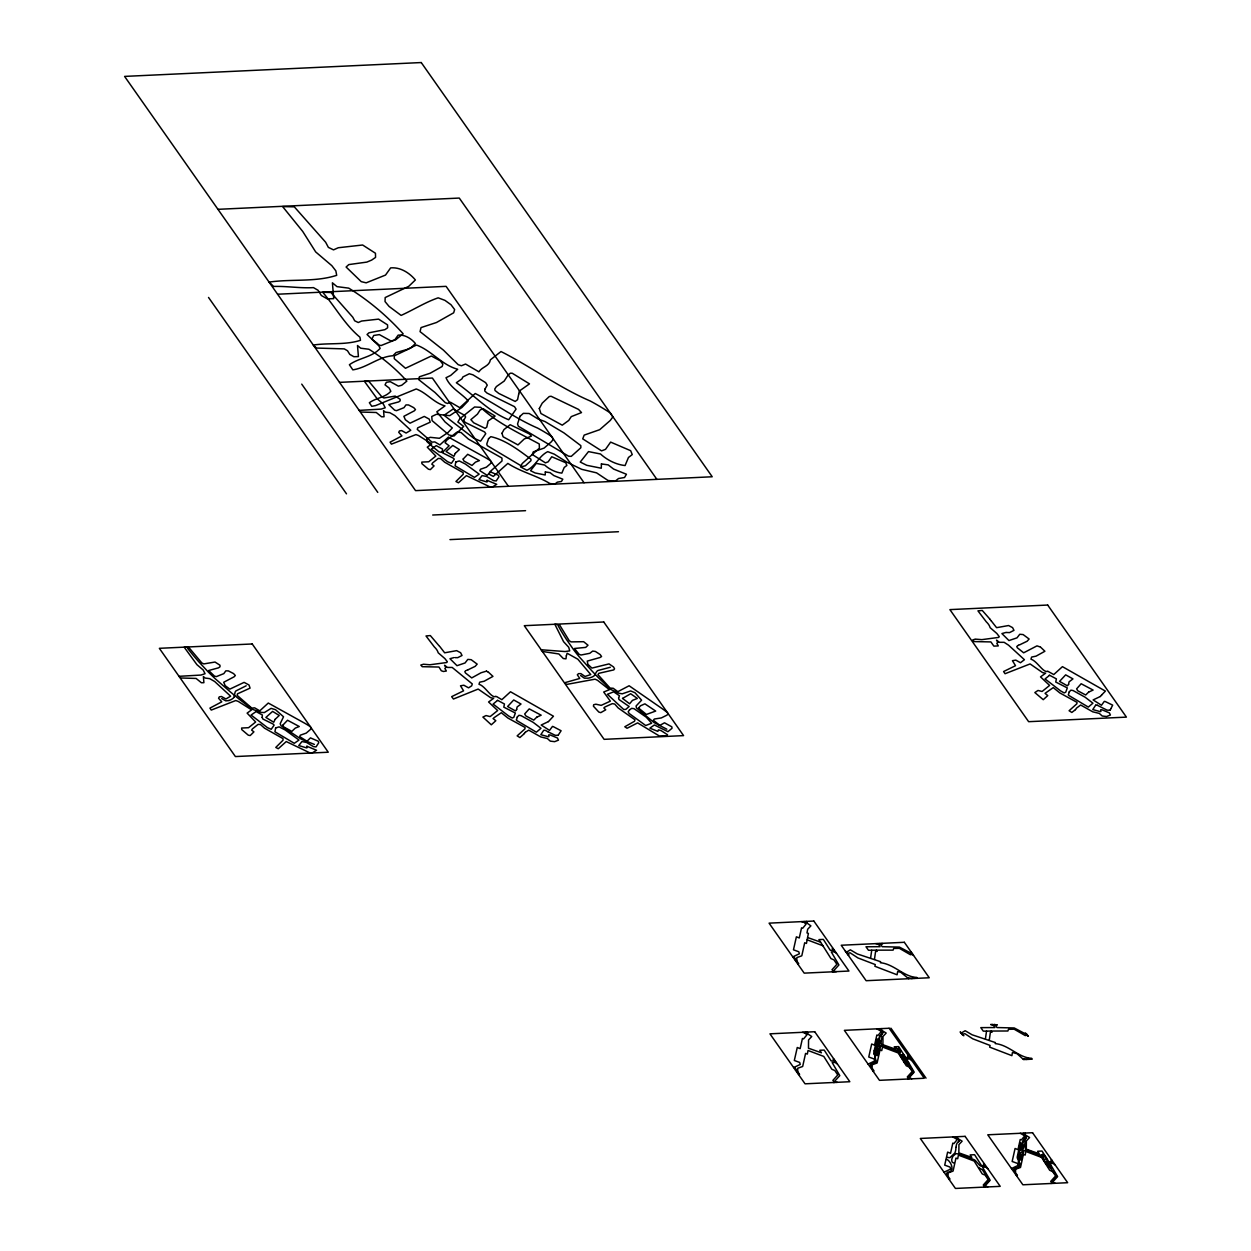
<?xml version="1.0" encoding="UTF-8"?>
<svg xmlns="http://www.w3.org/2000/svg" width="1251" height="1251" viewBox="0 0 1251 1251"><rect width="100%" height="100%" fill="white"/><g stroke="black" fill="none" stroke-linecap="round" stroke-linejoin="round"><path stroke-width="1.5" d="M870.618 1065.399C871.087 1068.448 869.883 1063.084 872.541 1063.694A31.603 17.342 24.6 0 0 873.12 1063.475L875.465 1062.443A3.018 1.658 24.6 0 0 875.841 1061.818L875.856 1061.552A15.763 8.648 24.6 0 0 875.747 1060.723L875.215 1057.173A12.432 6.818 24.6 0 0 874.84 1055.641L874.214 1054.077M797.606 963.786L798.748 963.723L796.84 961.003L796.871 957.578L801.797 955.811L804.69 942.769L806.457 943.426L808.396 933.402L806.989 932.933L807.677 929.243L810.883 925.865L804.846 921.471M798.482 1074.453L799.624 1074.406L797.7 1071.685L797.747 1068.26L802.673 1066.477L805.566 1053.436L807.333 1054.093L808.037 1050.48L823.768 1056.423L831.868 1069.277L834.824 1070.543L837.763 1074.984L832.869 1080.411L834.198 1081.802M1048.025 1163.508L1048.901 1164.931A17.154 9.414 24.6 0 1 1050.418 1167.355L1051.544 1168.199A3.237 1.783 24.6 0 0 1051.997 1167.84M955.967 1147.276L955.827 1149.09A61.737 33.902 24.6 0 1 955.701 1150.232L955.138 1152.359A14.809 8.132 24.6 0 1 954.622 1153.234L949.931 1157.675L946.898 1157.378M876.576 1049.714L878.296 1049.261M874.465 959.423L875.575 951.448L877.248 951.385L876.388 950.166L868.475 950.275L866.005 946.772L880.11 946.679L877.983 943.52L878.468 944.224L875.888 943.629M989.26 1040.285L990.385 1032.31L992.043 1032.247L991.199 1031.043L983.286 1031.152L980.815 1027.634L994.92 1027.556L992.778 1024.397L993.278 1025.085L990.698 1024.491L997.297 1024.897L995.217 1025.007M870.602 957.985L871.728 950.244M985.413 1038.846L986.539 1031.105M1019.878 1144.493L1020.363 1143.148M1110.872 708.66L1112.671 705.142L1105.04 701.436M1021.989 1145.681L1021.598 1149.904A1.861 1.016 24.6 0 0 1022.583 1150.811M878.39 1041.004L879.281 1037.095A17.201 9.445 24.6 0 1 880.047 1035.687M878.327 1041.317L877.67 1044.976M1019.784 1144.993L1017.329 1156.55A7.787 4.269 24.6 0 0 1017.485 1158.551M874.168 1050.746L875.262 1046.086A49.899 27.397 24.6 0 0 875.481 1044.96L875.622 1044.069A30.008 16.482 24.6 0 1 875.888 1042.943L876.122 1042.052A12.823 7.037 24.6 0 0 876.216 1041.395L876.341 1040.034A4.926 2.705 24.6 0 1 876.904 1039.268L878.374 1039.221L878.655 1040.957A33.058 18.139 24.6 0 1 878.483 1041.895L878.39 1042.302A44.426 24.395 24.6 0 0 878.202 1043.381L879.046 1046.352M1019.284 1156.581L1018.674 1159.036A13.761 7.553 24.6 0 0 1019.409 1162.242L1019.487 1162.429A6.74 3.69 24.6 0 1 1019.846 1164.071L1019.753 1164.368A14.652 8.053 24.6 0 0 1019.706 1165.76A4.848 2.658 24.6 0 1 1019.706 1166.573L1015.499 1168.825A17.764 9.758 24.6 0 0 1015.03 1169.028L1014.905 1169.091A2.799 1.532 24.6 0 0 1014.436 1169.513M877.577 1045.398L876.435 1045.852M1022.004 1157.003L1021.629 1158.535A46.756 25.677 24.6 0 0 1021.41 1159.568L1019.612 1160.193L1019.174 1158.489A42.815 23.503 24.6 0 1 1019.846 1156.331M1019.346 1156.331L1019.424 1156.127A33.23 18.249 24.6 0 1 1019.581 1155.627L1019.69 1155.361A7.021 3.847 24.6 0 0 1019.252 1153.375M1025.945 1137.315L1025.914 1137.378A10.055 5.52 24.6 0 1 1025.163 1138.519L1025.116 1138.582A21.236 11.666 24.6 0 0 1023.756 1140.631L1023.553 1141.037A30.259 16.607 24.6 0 0 1023.412 1141.397L1023.146 1142.21A14.214 7.803 24.6 0 0 1023.037 1142.695L1022.99 1143.039A15.356 8.429 24.6 0 1 1022.911 1143.43L1022.348 1146.62A16.326 8.96 24.6 0 0 1022.317 1146.979L1022.317 1147.167A1.861 1.016 24.6 0 0 1023.302 1148.215M1024.991 1137.456L1025.101 1137.206A7.49 4.113 24.6 0 0 1025.382 1136.111M1019.862 1156.331L1019.909 1156.221A9.695 5.332 24.6 0 0 1020.128 1155.549A12.698 6.974 24.6 0 0 1020.159 1154.407L1020.081 1153.047A2.486 1.36 24.6 0 1 1020.284 1152.687L1020.425 1152.593A3.956 2.174 24.6 0 1 1021.707 1152.187M1110.841 708.723L1110.247 709.896M1022.567 1155.205L1024.1 1150.592L1027.134 1150.717A31.963 17.545 24.6 0 0 1029.432 1151.499L1031.356 1152.108A38.468 21.126 24.6 0 1 1033.263 1152.734L1040.66 1155.689A9.883 5.426 24.6 0 1 1042.13 1157.269M558.306 735.009L561.105 730.756L553.036 726.503M524.357 733.586L519.9 737.558L517.148 735.869L524.92 728.895L525.045 727.441L507.922 718.058L501.323 712.726L493.801 717.871M547.829 731.71L555.131 735.275L558.087 735.338M881.111 1034.968L880.485 1035.937A19.015 10.446 24.6 0 0 880.094 1036.735L879.828 1037.47A15.215 8.35 24.6 0 0 879.672 1038.174L879.625 1038.439A19.046 10.461 24.6 0 1 879.531 1038.877L879.031 1041.614A13.495 7.412 24.6 0 1 878.921 1042.239L879.719 1043.522M881.455 1034.452L882.424 1033.045A10.274 5.645 24.6 0 0 882.596 1032.794L881.986 1031.496A7.991 4.378 24.6 0 1 880.516 1030.042L879.656 1029.151L880.548 1030.042A5.723 3.143 24.6 0 0 881.017 1030.621A13.98 7.678 24.6 0 0 881.486 1031.043L882.674 1032.247A1.611 0.891 24.6 0 1 882.878 1032.826L881.423 1034.984A4.003 2.205 24.6 0 0 881.423 1035.719L881.72 1036.641A6.724 3.69 24.6 0 1 881.877 1037.579L881.846 1037.97A26.427 14.512 24.6 0 1 881.642 1038.909L881.095 1041.16A41.658 22.878 24.6 0 0 880.985 1041.723L881.455 1044.241A3.581 1.97 24.6 0 0 882.799 1045.476L888.382 1047.744A27.381 15.028 24.6 0 0 890.462 1048.494L890.915 1048.619A18.874 10.368 24.6 0 0 892.119 1049.026L895.622 1050.293A4.988 2.737 24.6 0 1 897.045 1051.137L897.655 1051.638A7.537 4.144 24.6 0 1 899.109 1053.326L902.675 1058.002A1.595 0.876 24.6 0 1 903.081 1058.283L903.597 1058.878A4.332 2.377 24.6 0 1 904.066 1060.316L903.973 1061.114A4.081 2.236 24.6 0 0 904.113 1061.708L904.207 1061.927A5.598 3.081 24.6 0 0 904.817 1062.881L906.959 1063.929L905.833 1061.536A21.892 12.025 24.6 0 0 905.396 1060.832L904.692 1060.004M880.063 1035.687L881.611 1033.717A12.745 7.006 24.6 0 1 882.096 1033.138A13.167 7.225 24.6 0 0 882.424 1032.81L881.345 1030.98A6.224 3.409 24.6 0 1 880.688 1030.308L879.656 1029.151M1075.5 709.614L1076.282 708.457A13.276 7.287 24.6 0 1 1076.517 708.113L1080.661 705.001L1092.764 711.835L1099.316 713.414L1102.24 716.025L1106.588 716.526L1110.403 715.025L1109.387 712.882L1102.115 709.833L1100.708 709.724L1100.896 711.506L1100.004 711.553L1092.78 709.583L1095.688 705.126M909.211 1076.126L910.837 1074.687A29.586 16.247 24.6 0 0 911.385 1074.124L911.588 1073.89A28.163 15.465 24.6 0 1 912.135 1073.311L912.245 1073.202A25.614 14.058 24.6 0 0 912.589 1072.858L912.87 1072.482A3.941 2.158 24.6 0 0 912.792 1070.872L911.088 1068.714M525.248 732.335L524.654 733.117A13.245 7.271 24.6 0 0 524.388 733.493M548.47 721.561L553.458 716.213L510.502 691.772L501.839 699.684L497.116 696.87M1100.411 696.447L1101.756 694.868M912.542 1072.639L909.461 1075.891M1055.938 1177.097L1052.607 1180.6M903.253 1054.312C908.054 1059.8 900.704 1054.421 904.582 1057.767C904.692 1059.425 900.095 1051.997 900.095 1055.344A12.103 6.646 24.6 0 0 900.767 1056.391L901.658 1057.392A1.83 1.001 24.6 0 0 902.127 1057.705A1.658 0.907 24.6 0 0 903.034 1058.002L906.897 1058.111A2.987 1.642 24.6 0 0 908.195 1058.237L909.414 1058.018L905.849 1058.69A4.895 2.69 24.6 0 0 905.208 1059.003A16.122 8.851 24.6 0 0 904.145 1059.957L903.816 1060.598A3.002 1.642 24.6 0 0 903.863 1061.239L904.129 1061.802A15.356 8.429 24.6 0 0 904.708 1062.709L905.568 1063.616A1.783 0.97 24.6 0 0 906.115 1063.929L906.975 1064.288A1.923 1.063 24.6 0 1 907.491 1064.57L908.758 1065.836A36.779 20.188 24.6 0 1 909.305 1066.509L912.026 1070.043M1110.028 710.224L1107.072 710.146L1097.878 705.548A14.496 7.959 24.6 0 0 1097.315 705.251L1097.315 705.251M465.872 670.599L464.84 671.615L465.388 672.897L471.721 677.917L481.056 672.757L486.514 671.13M910.149 1075.36L909.915 1075.579A16.826 9.242 24.6 0 1 909.289 1076.11L909.008 1076.329M552.489 726.393L549.533 730.381L541.167 725.033L548.438 721.608M1104.336 701.358L1101.474 705.251L1093.108 699.919L1100.38 696.479M525.264 732.32L528.72 730.131L540.823 736.948L547.375 738.528L550.299 741.139L554.646 741.655L558.462 740.154L557.446 737.996L550.174 734.962L548.767 734.853L548.954 736.636L548.063 736.667L540.839 734.697L543.747 730.24L545.373 730.365A14.48 7.959 24.6 0 1 545.936 730.662L547.797 731.694M1052.404 1180.788L1053.061 1182.977M1022.317 1155.455L1022.395 1155.392A45.333 24.895 24.6 0 1 1022.004 1157.003M1075.469 709.661L1071.841 712.445L1069.089 710.74L1076.861 703.781L1076.986 702.327L1059.863 692.945L1053.264 687.597L1045.054 693.351L1047.759 695.603L1043.24 699.684L1034.843 692.569L1038.002 690.458L1042.099 691.475L1049.605 685.423L1040.519 676.869L1045.586 673.226L1042.583 672.585L1030.105 663.937L1005.053 673.726L1003.599 671.537L1015.515 665.688L1012.434 660.684L1015.812 660.121L1020.488 662.733L1024.413 659.715L1008.541 645.172L1004.146 642.326L999.424 642.31L996.5 640.137L997.985 642.201L996.812 643.295L998.298 645.907L993.873 646.126L990.901 641.919L974.201 641.591L972.731 639.933L974.685 639.324M1101.771 694.852L1105.399 691.099L1062.443 666.658L1053.78 674.555L1047.634 671.177A20.391 11.196 24.6 0 0 1047.368 671.459C1043.006 672.616 1036.97 660.919 1030.949 659.168L1031.622 657.056L1036.063 656.149L1044.898 651.255L1040.207 646.798M1049.386 675.462L1045.054 678.949L1060.473 690.802L1064.132 692.913L1065.743 692.194L1067.306 687.909L1055.75 682.03L1056.391 678.886L1049.354 675.102M1014.968 1168.575L1015.327 1168.403A15.888 8.726 24.6 0 1 1015.812 1168.199L1017.11 1167.699A31.338 17.201 24.6 0 0 1017.876 1167.371A7.803 4.285 24.6 0 0 1018.971 1166.745M466.576 670.364L466.607 670.348A11.04 6.067 24.6 0 1 467.045 670.145L467.952 669.801M1018.517 645.235L1018.549 645.219A11.024 6.052 24.6 0 1 1018.986 645.031L1019.893 644.687M847.13 953.669L850.023 952.762L857.951 957.953L875.293 964.584L874.871 966.272L897.092 974.795L897.639 971.605L900.626 972.168L908.726 978.72M961.941 1034.53L964.818 1033.623L972.762 1038.815L990.088 1045.445L989.666 1047.134L1011.903 1055.656L1012.434 1052.466L1017.126 1053.749L1023.537 1059.581L1032.247 1059.175L1031.606 1058.283C1018.799 1057.893 1008.791 1044.804 995.186 1043.6L995.389 1042.568L972.105 1034.796L965.162 1030.715L961.034 1033.232M454.035 657.573L449.953 658.698L457.006 665.688L465.059 662.967L467.811 659.386L471.189 659.699L477.178 664.125L475.177 666.345L468.155 669.738M1005.976 632.459L1001.895 633.569L1008.947 640.559L1017 637.854L1019.753 634.273L1023.115 634.57L1029.12 639.011L1027.118 641.231L1020.316 644.515M792.759 956.874L799.342 953.794L798.826 951.776L793.462 949.822L796.387 936.827L799.28 937.953L801.563 927.82L802.657 928.258L806.035 924.208L803.22 921.549M793.634 1067.556L800.218 1064.476L799.702 1062.443L794.322 1060.488L797.262 1047.494L800.155 1048.635L802.423 1038.486L803.533 1038.924L806.911 1034.874L804.096 1032.231M874.246 1063.022L875.778 1061.864L875.465 1059.863A15.231 8.366 24.6 0 1 875.278 1058.612L875.247 1057.924M873.714 1063.225L872.103 1063.866A6.255 3.425 24.6 0 0 870.258 1065.226M246.181 685.783L235.907 690.927A14.652 8.053 24.6 0 0 235.094 692.225L234.187 696.541A12.76 7.006 24.6 0 1 233.749 697.417M229.183 700.513L225.805 700.873L221.708 698.59M1018.267 645.328L1016.782 646.501L1017.329 647.783L1023.662 652.803L1036.97 645.876L1039.581 646.751M912.01 954.372L910.415 954.716L899.375 948.336L893.683 948.461L893.089 950.135L876.404 950.166M1026.805 1035.234L1025.226 1035.578L1014.17 1029.198L1008.478 1029.323L1007.884 1030.996L991.199 1031.043M846.223 952.371L850.352 949.837L857.295 953.934L880.595 961.706L880.376 962.738C893.98 963.942 903.988 977.031 916.811 977.422L917.436 978.313M610.3 667.268L597.9 670.52A14.652 8.053 24.6 0 0 596.664 671.584L594.491 675.352A12.76 7.006 24.6 0 1 593.787 676.087A24.473 13.433 24.6 0 1 587.97 678.183L584.326 678.136L580.589 675.524M911.275 953.309L899.422 947.101L882.205 946.694L879.922 943.442M1026.07 1034.186L1014.233 1027.962L997 1027.556L994.717 1024.303M1020.441 1143.133L1021.864 1143.68M985.444 1166.354L980.878 1166.057A2.955 1.626 24.6 0 1 979.799 1165.541L975.389 1160.553A4.019 2.205 24.6 0 0 974.357 1159.802L970.323 1158.16A51.197 28.101 24.6 0 1 968.337 1157.456L962.644 1155.283A40.814 22.409 24.6 0 0 960.831 1154.61M488.14 671.912L492.957 676.384L484.121 681.263L479.68 682.17L479.008 684.297C485.06 685.845 491.111 698.058 495.427 696.572A20.407 11.196 24.6 0 1 495.693 696.307L496.491 696.588M217.955 209.324L459.273 198.065L656.884 479.352M277.597 294.22L446.091 286.354L584.045 482.745M339.521 382.368L432.377 378.037L508.422 486.279M432.69 515.021L525.561 510.674M449.969 539.603L618.463 531.722M803.752 922.3L801.594 921.627M805.378 922.237L807.004 922.159L806.473 921.393M833.338 971.136L832.009 969.744L836.888 964.302L833.948 959.877L830.992 958.61L822.892 945.756L807.161 939.798M880.407 944.13L882.487 944.036L882.002 943.332M833.135 948.524L832.259 948.555L834.292 950.166L830.273 950.291L823.346 939.392L818.905 939.61L822.892 945.756M845.316 951.073L847.177 952.324M835.371 951.698L831.274 951.902L838.905 964.959L834.026 970.354L834.667 971.073M836.528 953.356L834.495 951.745M848.037 954.951L848.991 954.904L848.084 953.622M911.275 952.183L910.493 952.214L912.182 953.45M794.682 959.595L795.808 959.548L793.9 956.827M912.651 954.138L911.87 954.169L913.543 955.404M795.699 961.065L796.84 961.003M908.101 977.829L912.167 978.563M804.628 1032.982L802.47 1032.294M805.722 1032.153L807.88 1032.826L807.348 1032.075M1026.977 1034.311L1025.304 1033.076L1028.353 1036.266L1026.68 1035.03L1027.462 1034.999M834.01 1059.19L833.119 1059.237L835.168 1060.848L831.149 1060.957L824.221 1050.074L819.78 1050.277L821.422 1052.81L808.474 1048.213L808.553 1039.909L811.758 1036.532L806.254 1032.904M908.445 1055.719L907.554 1055.75L908.711 1057.392L905.568 1057.486L898.656 1046.587L894.215 1046.806L895.857 1049.323L882.909 1044.726L882.987 1036.438L886.177 1033.06L881.251 1030.026L881.783 1028.603M836.247 1062.38L832.15 1062.568L839.781 1075.625L834.886 1081.02L835.527 1081.74M837.404 1064.022L835.371 1062.412M911.838 1060.551L909.79 1058.94L906.568 1059.097L914.215 1072.154L909.321 1077.549L911.791 1078.831M868.069 1064.085L874.652 1061.004L874.121 1058.972L868.757 1057.017L871.681 1044.022L874.59 1045.148L876.857 1035.015L877.967 1035.453L881.345 1031.403L876.888 1028.822M1022.896 1058.69L1026.962 1059.425M795.542 1070.277L796.684 1070.215L794.776 1067.51M796.574 1071.732L797.7 1071.685M872.917 1070.981L874.042 1070.919L872.135 1068.198L872.182 1064.773L877.107 1063.006L880 1049.964L881.752 1050.621L882.455 1047.009L898.202 1052.951L906.303 1065.805L909.258 1067.072L912.198 1071.513L907.303 1076.939L908.633 1078.331L907.726 1079.019M1051.841 1160.177L1050.949 1160.209L1052.107 1161.851L1048.963 1161.944L1042.036 1151.045L1037.611 1151.264L1039.237 1153.782L1026.305 1149.184L1026.383 1140.896L1029.573 1137.519L1024.647 1134.485L1025.179 1133.062M984.381 1163.821L983.505 1163.868L984.646 1165.51L981.519 1165.604L974.592 1154.704L970.15 1154.908L971.792 1157.441L958.845 1152.843L958.938 1144.556L962.128 1141.178L957.203 1138.144L957.734 1136.706M1055.234 1165.009L1053.186 1163.399L1049.964 1163.555L1057.611 1176.612L1052.716 1182.007L1055.187 1183.29M987.79 1168.669L985.741 1167.058L982.52 1167.199L990.167 1180.272L985.272 1185.667L987.743 1186.949M1011.465 1168.543L1018.048 1165.463L1017.516 1163.43L1012.153 1161.475L1015.077 1148.481L1017.986 1149.606L1020.253 1139.473L1021.363 1139.911L1024.741 1135.861L1020.284 1133.281M944.02 1172.187L950.604 1169.106L950.072 1167.089L944.708 1165.134L947.632 1152.124L950.541 1153.266L952.809 1143.117L953.903 1143.57L957.296 1139.505L952.84 1136.94M1016.312 1175.44L1017.438 1175.377L1015.531 1172.672L1015.577 1169.232L1020.503 1167.464L1023.396 1154.423L1025.148 1155.08L1025.851 1151.467L1041.598 1157.41L1049.683 1170.264L1052.654 1171.53L1055.594 1175.971L1050.699 1181.397L1052.028 1182.789L1051.121 1183.477M948.868 1179.099L949.994 1179.036L948.086 1176.315L948.133 1172.891L953.059 1171.108L955.952 1158.082L957.703 1158.739L958.407 1155.111L974.154 1161.053L982.238 1173.923L985.209 1175.174L988.149 1179.615L983.255 1185.041L984.584 1186.448L983.661 1187.136M895.216 1047.806C900.548 1048.76 900.892 1056.204 895.716 1050.449A2.877 1.579 24.6 0 0 894.84 1049.933L892.807 1049.292A26.271 14.418 24.6 0 1 890.775 1048.619L889.977 1048.322M1045.68 1162.179A1.658 0.907 24.6 0 0 1046.446 1162.398L1046.899 1162.445A12.354 6.787 24.6 0 0 1047.681 1162.398L1048.041 1162.367A14.59 8.006 24.6 0 1 1052.482 1162.664L1053.139 1162.804M1052.998 1162.804L1049.949 1162.804A5.317 2.924 24.6 0 0 1048.963 1162.945M455.161 657.635L457.694 657.666A14.465 7.944 24.6 0 1 458.022 657.51L462.026 655.477L460.634 652.741L456.646 650.645L444.652 652.803L439.711 646.407M1006.273 632.474L1009.573 632.599A14.465 7.944 24.6 0 1 1009.964 632.396L1013.967 630.348L1012.575 627.611L1008.587 625.531L996.594 627.674L991.496 621.2M899.203 1048.025L898.265 1048.416L898.937 1050.168A5.583 3.065 24.6 0 0 899.375 1050.856L900.126 1052.857L896.498 1051.075M422.744 664.453L420.789 665.063L422.259 666.705L438.96 667.033L441.29 670.739L443.401 671.49L446.357 671.021L444.871 668.425L446.044 667.33L444.558 665.251L447.483 667.424L452.205 667.455L472.268 683.922L471.69 685.829L468.546 687.847L463.871 685.235L460.493 685.798L463.574 690.818L451.658 696.651L453.441 699.012L478.163 689.066L490.642 697.698L493.645 698.339L488.578 701.983L497.663 710.537L490.157 716.588L486.06 715.572L482.886 717.073L491.299 724.798L495.818 720.732L493.035 718.527M1095.829 705.142L1097.252 705.22M978.751 1167.636L982.348 1169.779L988.947 1179.458A1.97 1.079 24.6 0 1 989.009 1180.021L988.947 1180.225A19.39 10.649 24.6 0 1 988.087 1181.272L985.569 1183.837A35.56 19.516 24.6 0 0 984.944 1184.556L984.615 1185.119A1.689 0.923 24.6 0 0 984.646 1185.62L985.413 1186.683M975.358 639.12L981.816 639.652L998.72 637.4L999.236 636.587L996.844 633.475L990.12 627.658A15.2 8.35 24.6 0 0 986.32 621.856L977.938 610.848L982.27 610.457L989.557 618.729M423.417 664.234L429.875 664.781L446.779 662.514L447.295 661.701L444.903 658.605L438.178 652.772A15.2 8.35 24.6 0 0 434.378 646.986L425.997 635.961L430.328 635.571L438.913 645.61A17.999 9.883 24.6 0 1 439.21 646.048L439.257 646.11M497.413 700.216L504.45 704L503.809 707.143L515.365 713.039L513.801 717.323L512.191 718.027L508.531 715.916L493.113 704.063L497.179 700.716A10.727 5.895 24.6 0 0 497.445 700.576M909.164 1063.538L905.63 1060.441L908.226 1065.289A57.953 31.807 24.6 0 0 910.071 1067.666L910.947 1068.761M314.345 744.408L300.991 739.028L281.1 725.768L280.161 723.75L283.524 716.776L275.501 709.692L271.107 708.363L264.336 712.57L261.146 712.398L252.546 709.333L239.144 699.153A497.835 273.328 24.6 0 1 230.731 692.241L215.078 678.589A171.043 93.903 24.6 0 1 208.166 671.865L198.862 661.873A281.068 154.311 24.6 0 1 187.681 648.44M890.462 1048.494L890.775 1048.604A34.512 18.953 24.6 0 1 892.041 1049.042L892.651 1049.261A17.389 9.555 24.6 0 0 893.965 1049.698L896.529 1050.715M960.831 1154.61L956.749 1153.672A4.378 2.408 24.6 0 0 955.795 1153.766L953.121 1156.065A37.014 20.313 24.6 0 0 951.667 1159.912L952.027 1161.804A1.986 1.079 24.6 0 0 952.652 1162.429L954.325 1163.242M807.599 937.531L820.547 942.128M890.54 1048.479L887.85 1047.54A26.224 14.402 24.6 0 0 885.958 1046.821L881.251 1045.789A3.19 1.751 24.6 0 0 880.516 1046.086L879.844 1047.494A35.45 19.469 24.6 0 1 879.578 1048.619L879.437 1049.042A31.51 17.295 24.6 0 0 879.172 1050.121L879.093 1050.559A39.594 21.736 24.6 0 1 878.827 1051.7L878.702 1052.138A24.16 13.261 24.6 0 0 878.468 1053.201L878.343 1054.03A8.382 4.597 24.6 0 1 877.983 1054.874L876.748 1055.547L875.997 1054.155A9.101 5.004 24.6 0 1 876.044 1053.186L876.341 1052.2A45.818 25.161 24.6 0 0 876.591 1051.356L876.763 1050.684A43.973 24.144 24.6 0 0 876.92 1050.011A18.796 10.321 24.6 0 0 876.998 1049.323L877.029 1048.776A15.747 8.648 24.6 0 1 877.232 1047.65L877.874 1045.257L876.888 1043.991M890.165 1048.354L889.805 1048.213A31.963 17.545 24.6 0 0 888.319 1047.681L887.553 1047.431A33.339 18.312 24.6 0 1 885.645 1046.743L882.377 1045.867A3.753 2.064 24.6 0 0 880.626 1046.274L879.828 1047.978A34.293 18.828 24.6 0 1 879.594 1048.901L879.39 1049.589A42.425 23.284 24.6 0 0 879.125 1050.512L879.078 1050.746A34.277 18.828 24.6 0 1 878.765 1051.888L878.437 1052.748A10.321 5.661 24.6 0 0 878.311 1053.483C879.406 1057.189 873.761 1055.14 876.294 1052.67A9.57 5.254 24.6 0 0 876.482 1051.966L876.544 1051.262A27.459 15.075 24.6 0 1 876.654 1050.277L876.748 1049.808A38.89 21.345 24.6 0 0 876.935 1048.369L876.216 1047.15M666.83 729.192L654.054 722.562L636.493 707.957L636.055 706.017L641.591 700.185L634.976 692.726L630.645 690.943L622.247 693.82L618.901 693.257L610.551 689.332L599.073 678.37A497.835 273.328 24.6 0 1 592.004 671.005L579.072 656.619A171.043 93.903 24.6 0 1 573.552 649.629L566.406 639.386A281.068 154.311 24.6 0 1 558.181 625.797M487.64 671.865L486.53 671.146M909.586 1078.456L909.196 1078.143A2.049 1.126 24.6 0 1 908.57 1076.923L909.665 1078.518M957.515 1139.02L956.906 1138.535A14.418 7.913 24.6 0 1 955.889 1137.706L955.67 1137.472M1025.554 1135.924L1025.273 1135.689A5.176 2.846 24.6 0 1 1023.396 1133.453A4.097 2.252 24.6 0 0 1024.538 1135.314M1024.553 1135.314L1024.929 1135.673A2.111 1.157 24.6 0 1 1025.241 1136.064M1046.634 1158.317L1044.616 1156.018A8.21 4.519 24.6 0 1 1044.225 1155.314C1040.207 1150.904 1047.134 1160.787 1041.332 1157.003A9.555 5.239 24.6 0 1 1039.456 1155.955L1038.017 1154.767A4.472 2.455 24.6 0 0 1037.173 1154.079A3.972 2.189 24.6 0 0 1035.781 1153.313L1025.632 1149.513L1024.85 1145.994A10.368 5.692 24.6 0 0 1024.788 1144.946L1024.991 1140.631A4.003 2.205 24.6 0 1 1024.944 1139.958L1025.742 1138.66A14.355 7.881 24.6 0 1 1026.164 1138.207L1026.477 1136.612L1024.96 1135.11A3.55 1.955 24.6 0 1 1024.381 1134.657A4.472 2.455 24.6 0 1 1023.459 1133.453M1055.422 1174.501L1053.451 1172.124A57.953 31.822 24.6 0 1 1051.622 1169.763L1049.229 1165.995A21.892 12.01 24.6 0 0 1048.791 1165.291L1048.088 1164.478A2.846 1.564 24.6 0 0 1045.523 1163.649M989.619 618.792L990.855 620.48A18.03 9.899 24.6 0 1 991.152 620.918L991.199 620.996M1028.181 1058.44L1028.807 1059.331M961.988 1033.185L960.127 1031.934L963.802 1035.765L962.895 1034.483M913.371 977.578L914.012 978.47M890.9 1028.166L926.021 1078.159M836.497 971.636L834.886 971.699M834.026 971.746L832.415 971.824M837.357 1082.303L835.762 1082.381M834.886 1082.412L833.291 1082.49M301.726 384.135L377.771 492.378M208.526 297.441L346.496 493.848M1017.673 1158.567L1017.767 1158.739A5.223 2.877 24.6 0 1 1018.283 1159.99L1018.439 1162.351A28.757 15.794 24.6 0 0 1018.689 1163.711L1018.877 1164.4M946.647 1174.939L946.835 1173.172A6.787 3.737 24.6 0 1 947.507 1172.359C954.826 1171.687 951.808 1163.352 948.102 1160.209A3.612 1.986 24.6 0 0 946.475 1159.302M233.874 697.479A24.473 13.433 24.6 0 1 229.105 700.451M912.167 1070.012A4.848 2.658 24.6 0 1 912.823 1072.779M902.346 1059.159A2.674 1.47 24.6 0 1 904.754 1059.957M873.996 1054.014A18.968 10.415 24.6 0 1 874.214 1050.762M876.576 1049.714A16.451 9.038 24.6 0 1 876.435 1050.605L876.247 1051.34A22.283 12.229 24.6 0 1 875.935 1052.294L875.794 1052.638A24.864 13.652 24.6 0 0 875.528 1053.483L875.325 1054.343A29.508 16.2 24.6 0 0 875.168 1055.359L875.137 1055.891A25.286 13.886 24.6 0 0 875.231 1057.783M1045.648 1162.179A2.658 1.454 24.6 0 1 1044.491 1161.178M1044.382 1161.194A13.057 7.178 24.6 0 1 1043.099 1158.926A10.321 5.661 24.6 0 0 1042.161 1157.269M1047.838 1163.383A4.457 2.439 24.6 0 1 1048.979 1162.961M1025.867 1135.955A3.503 1.923 24.6 0 1 1025.898 1137.284M1022.114 1143.758A4.941 2.721 24.6 0 1 1022.051 1144.931M1018.846 1164.728A10.852 5.958 24.6 0 1 1019.174 1166.698M1014.154 1169.028A7.412 4.066 24.6 0 1 1014.983 1168.59M1014.201 1169.06A3.456 1.908 24.6 0 0 1013.998 1169.701L1014.045 1170.06A7.162 3.941 24.6 0 0 1014.921 1171.749A5.348 2.94 24.6 0 1 1014.342 1169.482M1019.753 1150.248A7.412 4.066 24.6 0 0 1021.176 1147.886L1022.161 1143.164A28.148 15.45 24.6 0 1 1023.193 1140.333A47.616 26.146 24.6 0 0 1024.991 1137.534M1055.563 1174.47A4.863 2.658 24.6 0 1 1056.219 1177.238M957.468 1139.067A5.004 2.752 24.6 0 1 959.376 1140.896M959.079 1140.943A9.07 4.973 24.6 0 1 958.078 1142.116M956.171 1147.339A23.644 12.979 24.6 0 1 957.703 1142.257M638.542 708.035L646.407 714.446L655.68 711.068L644.906 703.844L640.528 705.783L638.542 708.035M306.917 746.268L306.87 747.942L298.77 745.565L301.944 741.546L306.558 742.453L313.454 746.612L316.034 746.91L318.786 742.687L318.176 741.186L310.467 737.887L306.98 741.264L299.724 736.636L300.271 735.197L306.245 733.102L310.326 729.568L311.327 728.191L310.295 726.643A58.265 31.994 24.6 0 0 302.633 722.077L268.277 703.046L259.77 710.849L254.641 707.847L251.795 708.097L237.127 695.368L237.502 693.82L250.059 688.128L249.027 685.016L244.101 682.374L229.84 689.129L225.18 685.657L223.71 682.264L234.14 676.791L235.329 675.493L233.562 673.585L228.37 670.896L225.805 670.849L223.835 673.617L216.392 676.603L214.5 676.134L208.667 670.52L218.487 667.846L220.004 666.814L219.957 665.204L215.031 662.045L203.819 663.906L201.849 662.952L188.729 647.361L184.241 647.252L196.954 664.703L203.178 669.989L205.055 673.71L201.004 675.055L179.034 676.322L180.785 677.979L196.11 678.449L201.395 682.749L203.897 682.686L203.397 676.588L205.164 678.058L209.683 678.636L214.672 681.514L230.606 696.197L225.946 698.981L221.458 696.51L219.3 696.854L218.581 698.277L221.771 701.827L209.933 708.113L211.247 710.083L235.767 700.529L238.269 701.42L251.607 709.864L247.119 713.117L255.657 722.015L248.558 727.707L241.631 728.035L241.756 729.614L248.277 735.166L250.184 735.557L253.906 731.866L251.67 730.146L252.421 728.911L258.097 724.376L260.427 724.501L264.54 728.176L283.007 738.606L283.039 740.217L275.783 747.426L278.254 748.739L286.26 741.562L309.435 752.649L312.171 752.977L316.55 750.256L306.917 746.268M487.077 480.337L487.03 481.995L478.93 479.618L482.104 475.599L486.717 476.522L493.629 480.665L496.194 480.963L498.946 476.756L498.336 475.255L490.627 471.955L487.139 475.317L479.899 470.704L480.431 469.266L486.42 467.17L490.486 463.636L491.502 462.26L490.455 460.696A58.265 31.994 24.6 0 0 482.792 456.146L448.437 437.099L439.93 444.903L434.801 441.916L431.97 442.15L417.287 429.437L417.662 427.873L430.219 422.197L429.187 419.085L424.261 416.427L410 423.198L405.34 419.726L403.87 416.317L414.3 410.844L415.488 409.546L413.721 407.654L408.53 404.949L405.965 404.902L403.995 407.67L396.551 410.656L394.659 410.203L388.826 404.573L398.647 401.915L400.164 400.867L400.117 399.272L395.191 396.098L383.979 397.974L382.008 397.02L368.904 381.414L364.401 381.32L377.13 398.772L383.338 404.057L385.214 407.779L381.18 409.108L359.193 410.391L360.945 412.048L376.285 412.502L381.555 416.802L384.057 416.755L383.557 410.641L385.324 412.126L389.843 412.705L394.847 415.567L410.781 430.266L406.106 433.049L401.634 430.579L399.46 430.923L398.741 432.33L401.931 435.88L390.093 442.166L391.422 444.152L415.926 434.597L418.444 435.489L431.783 443.917L427.279 447.17L435.817 456.068L428.718 461.775L421.79 462.104L421.915 463.683L428.436 469.219L430.344 469.625L434.066 465.919L431.845 464.215L432.58 462.964L438.257 458.445L440.602 458.57L444.699 462.229L463.167 472.675L463.214 474.285L455.943 481.494L458.413 482.792L466.42 475.63L489.61 486.717L492.331 487.03L496.71 484.325L487.077 480.337M545.311 471.955L545.233 474.973L535.1 472.956L530.549 470.673L536.304 463.37L544.685 465.044C549.283 469.25 555.585 472.471 561.855 473.113L564.217 467.467L566.859 465.466L565.749 462.745L551.754 456.756L548.188 461.807L545.436 462.87L532.285 454.488L533.27 451.861L544.122 448.077L551.503 441.65L553.333 439.148L551.441 436.333A105.725 58.046 24.6 0 0 537.555 428.061C515.631 418.632 496.444 404.214 475.224 393.518L459.774 407.67L450.469 402.243L447.577 403.447L445.325 402.681L435.02 392.517L418.694 379.616L419.382 376.786L430.156 373.236L442.166 366.48L442.854 364.197L440.289 360.82L431.345 356.019L405.465 368.279L394.253 358.63L394.346 355.816L410.781 347.997L415.426 343.54C411.251 338.521 404.886 334.486 398.162 335.112L394.581 340.116L381.07 345.542L377.63 344.713L367.059 334.502L368.951 332.797L384.886 329.67L387.638 327.793L387.56 324.885L378.6 319.13L361.602 321.038L358.271 322.523L354.69 320.788L352.798 317.222L330.905 292.484L322.742 292.312C335.549 307.246 344.776 324.635 359.913 337.176L360.491 340.303C345.432 345.182 328.841 342.727 313.297 345.041L316.487 348.059L344.291 348.888L347.497 350.749L349.795 354.393L353.877 356.707L358.411 356.598L357.505 345.526L360.695 348.2L368.904 349.248C382.869 357.849 396.02 368.967 406.872 381.102L401.743 385.245L398.412 386.152L390.281 381.68L386.34 382.29L385.042 384.87L389.186 388.06L390.828 391.297C385.308 397.505 376.051 397.881 369.358 402.713L371.75 406.294L375.55 405.605L416.239 388.967C426.669 392.798 433.941 402.947 444.981 405.887L436.818 411.798L445.09 421.978L452.315 427.936L447.936 432.58L439.429 438.288L430.172 437.318L426.872 438.866L427.107 441.744L430.813 445.184L438.913 451.799L442.385 452.518L449.14 445.809L445.09 442.713L446.451 440.461L456.756 432.236L460.978 432.455L468.421 439.101L501.948 458.054L502.011 460.978L490.001 471.721L488.844 474.066L493.316 476.428L507.843 463.417C521.041 472.049 536.773 475.583 549.908 483.527L554.865 484.121L557.289 482.167L561.464 481.463L562.794 479.196L553.833 475.568L550.065 472.643L545.311 471.955M601.403 463.902L601.293 468.218L586.766 465.309L580.245 462.041L588.502 451.595L600.496 453.988C607.079 460.008 616.117 464.621 625.093 465.544L628.471 457.459L632.255 454.598L630.66 450.688L610.629 442.103L605.515 449.359L601.575 450.86L582.731 438.866L584.154 435.113L599.682 429.687L610.253 420.477L612.896 416.911L610.175 412.861A151.418 83.129 24.6 0 0 590.284 401.024C558.884 387.513 531.409 366.856 501.01 351.547L490.376 359.835C489.407 366.387 481.838 366.856 478.898 371.828L465.544 364.041L461.416 365.761L458.194 364.682L443.433 350.124L420.055 331.624L421.024 327.59L436.474 322.508L453.66 312.813L454.645 309.56L450.985 304.712L444.918 300.349L438.163 297.832C425.105 302.351 413.706 309.716 401.102 315.408L389.03 306.386L385.042 301.569L385.183 297.55L408.717 286.354L415.379 279.958C409.405 272.781 400.273 267.01 390.64 267.886L385.511 275.079L366.168 282.835L361.242 281.647L346.105 267.026L348.794 264.587L366.84 262.1L371.625 260.099L375.566 257.409L375.456 253.249L362.634 245.008L338.27 247.745L333.517 249.872L328.372 247.385L325.667 242.272L294.313 206.837L282.617 206.587L302.726 231.451L315.674 251.92L331.828 265.665L335.847 270.857L336.691 275.329C315.127 282.319 291.342 278.817 269.09 282.116L273.656 286.448C287.136 286.041 300.177 288.402 313.485 287.621L318.082 290.295L321.366 295.517L327.215 298.817L333.72 298.661L332.406 282.804L336.988 286.635L348.732 288.137C368.732 300.459 387.575 316.394 403.135 333.767L395.769 339.709L391 341.007L379.366 334.596L373.721 335.471L371.844 339.162L377.786 343.728L380.132 348.372C372.235 357.27 358.974 357.786 349.404 364.729L352.829 369.858C366.981 367.763 378.537 356.66 392.923 355.753L396.082 352.547L407.107 349.451L416.52 345.041C431.47 350.53 441.9 365.057 457.71 369.264L450.673 375.441L446.013 377.724C450.454 388.091 461.087 392.97 468.218 400.852L461.916 407.482L449.75 415.66L436.505 414.269L431.767 416.505L432.095 420.617L449.015 435.02L453.988 436.052L463.652 426.45L457.866 422.009L459.789 418.772L474.567 406.997L480.619 407.326C497.491 423.276 519.04 433.002 539.275 443.98L539.384 448.155L522.183 463.558L520.525 466.904L526.937 470.298C535.772 466.029 539.025 455.911 547.735 451.658L554.224 454.129L567.344 462.385L581.699 469.328L596.555 472.847L607.97 480.462L615.07 481.307L618.557 478.507L624.53 477.507L626.438 474.254L613.6 469.062L608.205 464.887L601.403 463.902M566.359 655.805L565.984 658.824L563.294 658.542L558.853 653.96L542.606 651.49L541.183 649.769L565.03 651.552L569.705 650.88L568.736 647.283L563.575 641.685L554.834 624.265L559.604 624.953L569.268 640.762L571.128 641.888L583.623 641.7L588.001 645.219L585.703 647.393L574.459 648.487L579.119 654.336L581.027 655.008L589.8 653.303L592.677 651.083L595.398 651.458L600.199 654.586L601.559 656.54L599.933 657.541L587.266 661.091L587.892 664.344L591.911 668.097L609.018 663.906L613.553 666.955L614.538 668.816L613.788 669.895L598.791 673.335L597.962 674.696L610.097 688.113L613.193 688.269L617.853 691.662L629.112 685.767L660.528 707.519A58.265 31.994 24.6 0 1 667.44 712.648L668.128 714.18L666.658 715.291L661.326 717.933L654.351 719.028L653.382 720.248L659.84 725.377L664.5 722.812L671.818 726.815L672.053 728.254L667.94 731.679L654.382 724.955L649.879 728.16L657.87 731.382L658.37 729.896L661.06 730.584L667.549 734.775L666.423 735.791L659.308 735.979L637.619 722.89L627.064 728.27L624.796 726.768L634.554 721.248L634.961 719.778L618.135 707.91L614.757 704.063L612.302 703.641L604.984 706.956L603.842 707.972L605.734 709.817L600.746 712.648L598.807 712.038L593.396 706.174L593.693 704.735L595.883 704.204L601.184 705.361L610.347 701.17L603.701 692.022L609.409 689.676L597.509 680.294L595.069 679.168L566.234 684.5L565.374 682.546L579.76 678.449L577.337 674.821L578.494 673.648L580.902 673.632L585.015 676.447L590.769 674.57L577.837 659.199L567.141 653.257L566.359 655.805M275.111 719.356L273.734 722.234L265.884 717.433L272.609 711.397L279.239 715.478L275.111 719.356M455.27 453.409L453.91 456.302L446.044 451.502L452.768 445.45L459.398 449.547L455.27 453.409M487.609 423.119L486.78 427.107L485.138 428.342L473.676 422.775L470.876 419.648L477.444 414.144L480.118 409.984L483.074 408.67L495.099 416.083L488.015 421.102L487.609 423.119M518.743 393.94L517.57 399.663L515.209 401.43L498.805 393.44L495.036 390.5L494.786 388.967L496.381 386.559L504.184 381.086L508.031 375.128L510.345 373.189L512.253 373.251L529.486 383.869L519.337 391.047L518.743 393.94M283.023 724.97L283.649 726.894L291.843 731.366L295.314 728.082L299.255 726.518L287.542 720.248L283.023 724.97M463.183 459.039L463.808 460.947L472.002 465.435L475.474 462.151L479.414 460.587L467.702 454.301L463.183 459.039M501.964 433.315L503.105 436.787L517.977 444.918L524.278 438.96L531.425 436.13L529.345 433.909L510.173 424.73L503.997 429.562L501.964 433.315M539.306 408.545L540.948 413.518L562.246 425.168L568.752 420.43L571.269 416.614L581.512 412.58L578.525 409.405L551.065 396.254L549.252 396.551L542.215 403.166L539.306 408.545M897.765 1050.496C900.642 1055.828 902.44 1048.651 897.811 1050.402M900.47 1054.921C903.582 1061.646 905.708 1053.186 900.485 1054.874M904.364 1061.098C907.194 1066.384 909.164 1059.253 904.364 1061.098M1041.16 1154.954C1043.944 1160.334 1045.899 1153.031 1041.16 1154.954M1043.866 1159.396C1046.899 1166.088 1049.214 1157.707 1043.881 1159.333M1047.759 1165.572C1050.246 1170.748 1052.826 1163.93 1047.775 1165.51M622.545 698.418L629.613 703.797L632.427 700.404L637.369 698.433L630.645 693.758L622.545 698.418M516.632 709.536L515.459 710.943L507.609 706.502L513.723 699.966L521.026 704.032L517.132 706.94L516.632 709.536M1068.573 684.406L1067.4 685.829L1059.55 681.388L1065.664 674.852L1072.967 678.902L1069.073 681.826L1068.573 684.406M262.163 717.402L262.882 719.028L273.469 724.251L274.078 725.205L271.232 729.286L267.417 727.629L251.091 715.04L256.08 711.584L262.366 714.993L262.163 717.402M442.338 451.455L443.057 453.081L453.644 458.319L454.238 459.258L451.392 463.355L447.577 461.697L431.251 449.109L436.239 445.653L442.526 449.062L442.338 451.455M464.137 419.57L463.824 420.993L465.435 422.51L484.653 432.002L485.732 433.722L480.572 441.15L473.644 438.131L444.027 415.301L453.097 409.03L464.481 415.223L465.622 416.974L464.137 419.57M485.122 388.858L484.684 390.906L486.999 393.08L514.505 406.669L516.069 409.124L508.688 419.757C488.875 411.767 473.863 394.769 456.334 382.743L461.947 378.85L462.917 376.926L469.313 373.768L472.972 374.831L485.623 382.634L487.249 385.152L485.122 388.858M517.257 717.058L516.694 719.231A1.767 0.97 24.6 0 0 516.772 720.529L536.366 732.195L540.979 728.301L533.239 722.374L521.104 715.666L518.946 715.291L517.257 717.058M1069.198 691.944L1068.635 694.117A1.767 0.97 24.6 0 0 1068.714 695.4L1088.307 707.081L1092.921 703.187L1085.18 697.245L1073.045 690.536L1070.887 690.161L1069.198 691.944M877.717 1039.487L874.637 1052.748L877.139 1052.67L877.545 1053.874L880.626 1040.613L879.797 1041.301L877.717 1039.487M1021.113 1143.961L1018.033 1157.206L1018.893 1156.487L1020.941 1158.332L1024.022 1145.072L1023.193 1145.76L1021.113 1143.961M629.566 709.833L628.174 711.725L629.128 713.461L645.704 725.517L651.646 723.234L646.282 717.214L634.054 708.692L631.692 708.347L629.566 709.833M275.627 727.941L274.939 731.788L294.282 743.297L299.005 740.06L285.212 729.99L279.114 726.878L275.627 727.941M455.786 461.994L455.114 465.841L474.442 477.366L479.164 474.129L465.388 464.043L459.273 460.947L455.786 461.994M488.547 438.694L486.764 444.074L487.311 445.669L522.386 466.56L525.436 465.732L530.956 460.696L530.956 459.226C518.727 450.125 505.467 439.883 490.814 436.662L488.547 438.694M520.088 416.255L517.554 423.948L518.336 426.231L568.564 456.177L571.254 456.38L580.839 447.764L580.839 445.653L563.951 432.893L545.029 421.571L538.118 419.007L529.142 413.502L523.356 413.346L520.088 416.255M536.71 717.214L533.755 720.123L525.827 715.9L524.685 713.961L529.22 708.879L541.151 715.181L536.71 717.214M1088.651 692.084L1085.696 694.993L1077.768 690.787L1076.626 688.832L1081.161 683.75L1093.093 690.067L1088.651 692.084M618.588 697.886L618.917 699.45L629.144 706.502L625.828 709.38L623.733 709.505L607.407 694.289L613.709 691.834L619.464 695.759L618.588 697.886M421.243 62.55L124.584 76.405L415.551 490.627L712.226 476.772L421.243 62.55M603.748 621.982L524.278 625.688L604.108 739.341L683.578 735.619L603.748 621.982M1047.681 605.046L949.9 609.612L1028.635 721.686L1126.416 717.12L1047.681 605.046M252.217 643.968L159.346 648.315L235.391 756.558L328.262 752.226L252.217 643.968M813.838 921.049L769.068 923.144L804.19 973.137L848.96 971.042L813.838 921.049M904.348 942.3L841.219 945.24L866.13 980.706L929.258 977.766L904.348 942.3M814.714 1031.731L769.944 1033.826L805.05 1083.819L849.836 1081.724L814.714 1031.731M889.148 1028.259L844.362 1030.339L879.484 1080.332L924.27 1078.253L889.148 1028.259M1032.544 1132.718L987.758 1134.798L1022.88 1184.791L1067.666 1182.711L1032.544 1132.718M965.1 1136.361L920.314 1138.457L955.436 1188.45L1000.221 1186.355L965.1 1136.361"/></g></svg>
